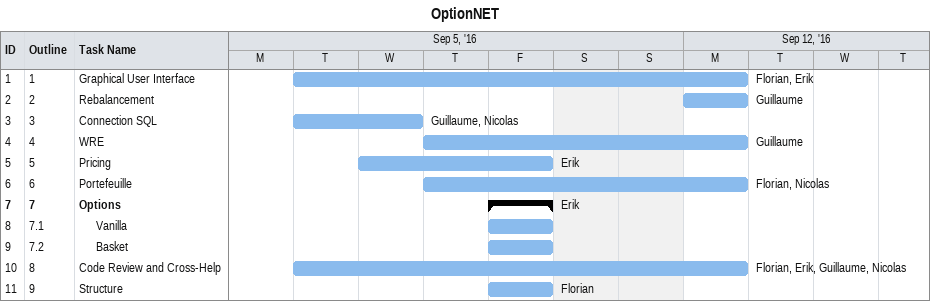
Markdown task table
OptionNET

| ID | WBS | Task | Start | Finish | Resources |
|---|---|---|---|---|---|
| 1 | 1 | Graphical User Interface | 2016-09-06 | 2016-09-12 | Florian, Erik |
| 2 | 2 | Rebalancement | 2016-09-12 | 2016-09-12 | Guillaume |
| 3 | 3 | Connection SQL | 2016-09-06 | 2016-09-07 | Guillaume, Nicolas |
| 4 | 4 | WRE | 2016-09-08 | 2016-09-12 | Guillaume |
| 5 | 5 | Pricing | 2016-09-07 | 2016-09-09 | Erik |
| 6 | 6 | Portefeuille | 2016-09-08 | 2016-09-12 | Florian, Nicolas |
| 7 | 7 | **Options** | 2016-09-09 | 2016-09-09 | Erik |
| 8 | 7.1 | Vanilla | 2016-09-09 | 2016-09-09 |  |
| 9 | 7.2 | Basket | 2016-09-09 | 2016-09-09 |  |
| 10 | 8 | Code Review and Cross-Help | 2016-09-06 | 2016-09-12 | Florian, Erik, Guillaume, Nicolas |
| 11 | 9 | Structure | 2016-09-09 | 2016-09-09 | Florian |
